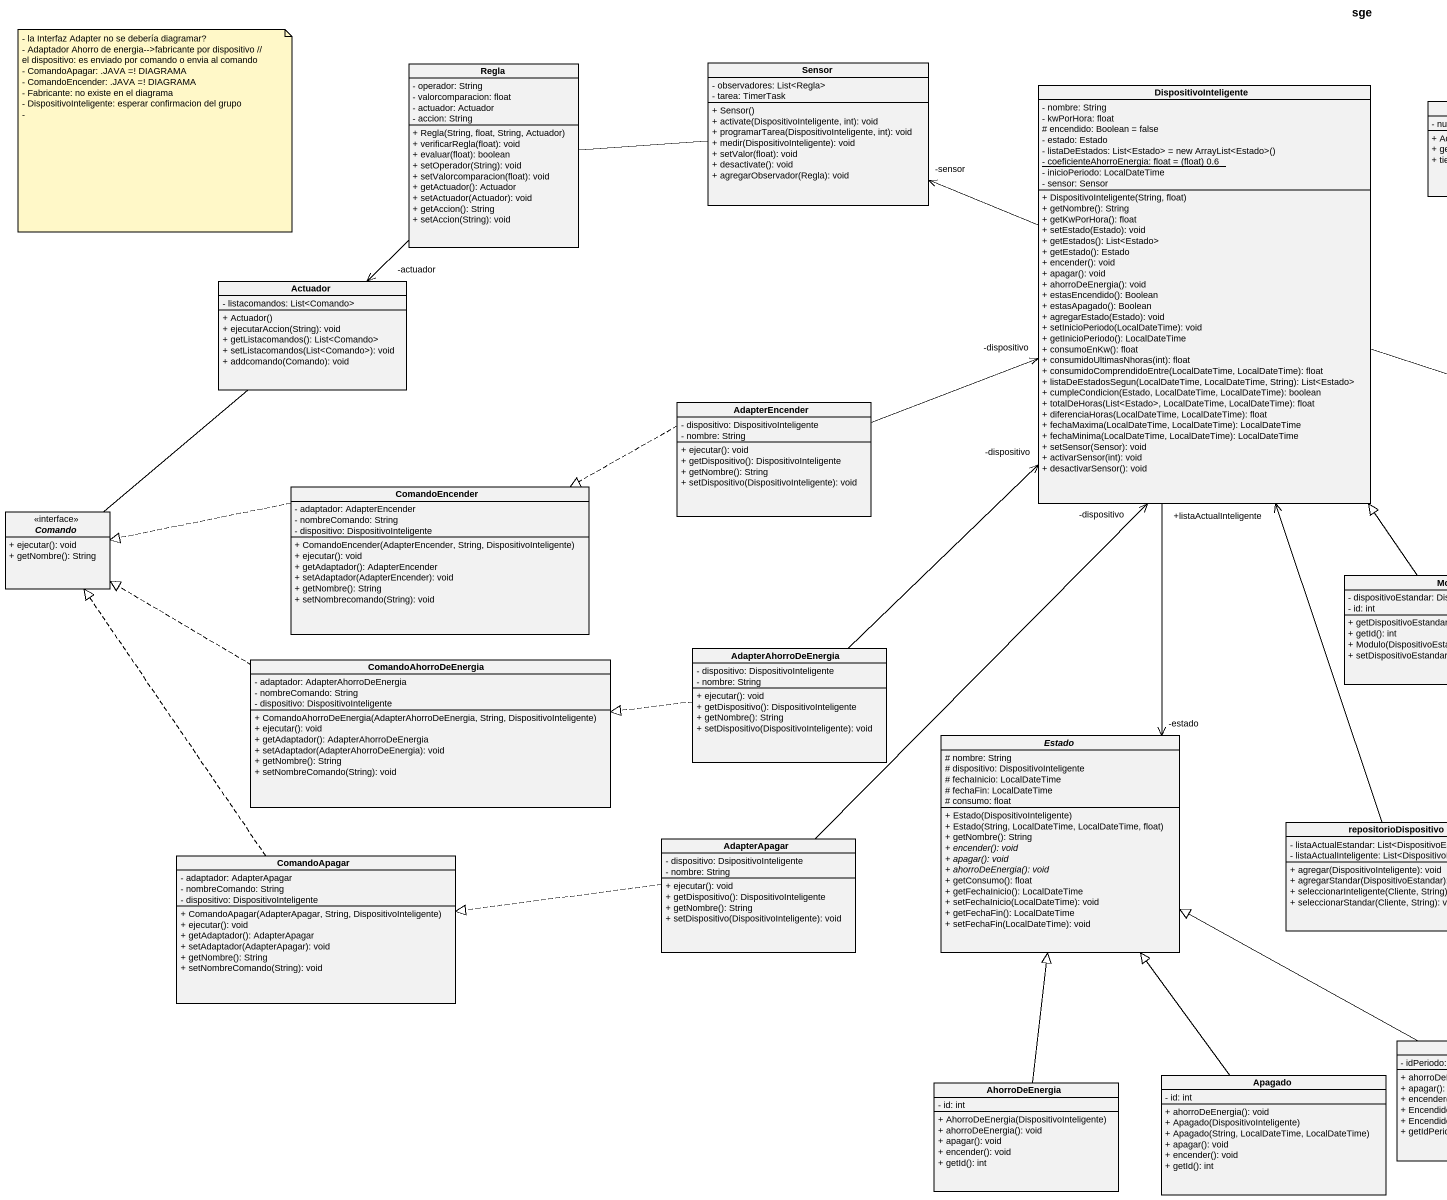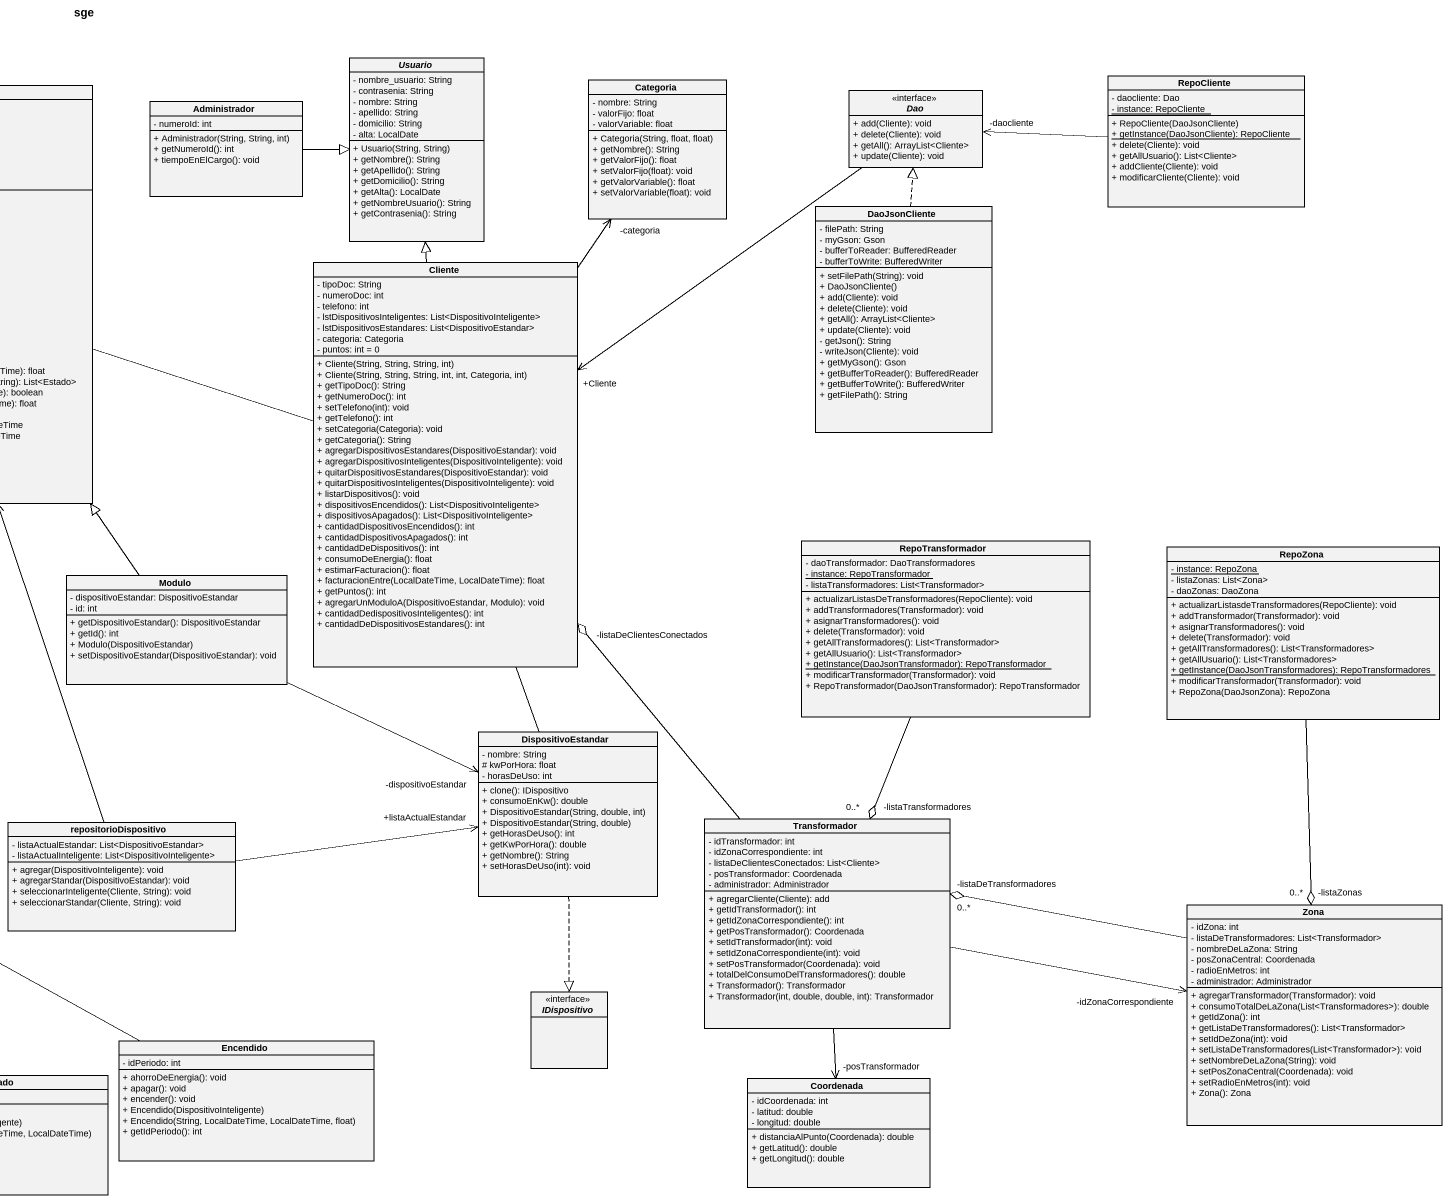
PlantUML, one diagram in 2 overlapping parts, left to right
@startuml
title sge
hide circle
hide empty members
skinparam classAttributeIconSize 0
class Regla {
  - operador: String
  - valorcomparacion: float
  - actuador: Actuador
  - accion: String
  + Regla(String, float, String, Actuador)
  + verificarRegla(float): void
  + evaluar(float): boolean
  + setOperador(String): void
  + setValorcomparacion(float): void
  + getActuador(): Actuador
  + setActuador(Actuador): void
  + getAccion(): String
  + setAccion(String): void
}
class Sensor {
  - observadores: List<Regla>
  - tarea: TimerTask
  + Sensor()
  + activate(DispositivoInteligente, int): void
  + programarTarea(DispositivoInteligente, int): void
  + medir(DispositivoInteligente): void
  + setValor(float): void
  + desactivate(): void
  + agregarObservador(Regla): void
}
class DispositivoInteligente {
  - nombre: String
  - kwPorHora: float
  # encendido: Boolean = false
  - estado: Estado
  {field} - listaDeEstados: List<Estado> = new ArrayList<Estado>()
  {static} {field} - coeficienteAhorroEnergia: float = (float) 0.6
  - inicioPeriodo: LocalDateTime
  - sensor: Sensor
  + DispositivoInteligente(String, float)
  + getNombre(): String
  + getKwPorHora(): float
  + setEstado(Estado): void
  + getEstados(): List<Estado>
  + getEstado(): Estado
  + encender(): void
  + apagar(): void
  + ahorroDeEnergia(): void
  + estasEncendido(): Boolean
  + estasApagado(): Boolean
  + agregarEstado(Estado): void
  + setInicioPeriodo(LocalDateTime): void
  + getInicioPeriodo(): LocalDateTime
  + consumoEnKw(): float
  + consumidoUltimasNhoras(int): float
  + consumidoComprendidoEntre(LocalDateTime, LocalDateTime): float
  + listaDeEstadosSegun(LocalDateTime, LocalDateTime, String): List<Estado>
  + cumpleCondicion(Estado, LocalDateTime, LocalDateTime): boolean
  + totalDeHoras(List<Estado>, LocalDateTime, LocalDateTime): float
  + diferenciaHoras(LocalDateTime, LocalDateTime): float
  + fechaMaxima(LocalDateTime, LocalDateTime): LocalDateTime
  + fechaMinima(LocalDateTime, LocalDateTime): LocalDateTime
  + setSensor(Sensor): void
  + activarSensor(int): void
  + desactivarSensor(): void
}
abstract class Usuario {
  - nombre_usuario: String
  - contrasenia: String
  - nombre: String
  - apellido: String
  - domicilio: String
  - alta: LocalDate
  + Usuario(String, String)
  + getNombre(): String
  + getApellido(): String
  + getDomicilio(): String
  + getAlta(): LocalDate
  + getNombreUsuario(): String
  + getContrasenia(): String
}
class Categoria {
  - nombre: String
  - valorFijo: float
  - valorVariable: float
  + Categoria(String, float, float)
  + getNombre(): String
  + getValorFijo(): float
  + setValorFijo(float): void
  + getValorVariable(): float
  + setValorVariable(float): void
}
class RepoCliente {
  - daocliente: Dao
  {static} - instance: RepoCliente
  + RepoCliente(DaoJsonCliente)
  {static} + getInstance(DaoJsonCliente): RepoCliente
  + delete(Cliente): void
  + getAllUsuario(): List<Cliente>
  + addCliente(Cliente): void
  + modificarCliente(Cliente): void
}
class Administrador {
  - numeroId: int
  + Administrador(String, String, int)
  + getNumeroId(): int
  + tiempoEnElCargo(): void
}
interface Dao <<interface>> {
  + add(Cliente): void
  + delete(Cliente): void
  + getAll(): ArrayList<Cliente>
  + update(Cliente): void
}
class DaoJsonCliente {
  - filePath: String
  - myGson: Gson
  - bufferToReader: BufferedReader
  - bufferToWrite: BufferedWriter
  + setFilePath(String): void
  + DaoJsonCliente()
  + add(Cliente): void
  + delete(Cliente): void
  + getAll(): ArrayList<Cliente>
  + update(Cliente): void
  - getJson(): String
  - writeJson(Cliente): void
  + getMyGson(): Gson
  + getBufferToReader(): BufferedReader
  + getBufferToWrite(): BufferedWriter
  + getFilePath(): String
}
class Cliente {
  - tipoDoc: String
  - numeroDoc: int
  - telefono: int
  - lstDispositivosInteligentes: List<DispositivoInteligente>
  - lstDispositivosEstandares: List<DispositivoEstandar>
  - categoria: Categoria
  - puntos: int = 0
  + Cliente(String, String, String, int)
  + Cliente(String, String, String, int, int, Categoria, int)
  + getTipoDoc(): String
  + getNumeroDoc(): int
  + setTelefono(int): void
  + getTelefono(): int
  + setCategoria(Categoria): void
  + getCategoria(): String
  + agregarDispositivosEstandares(DispositivoEstandar): void
  + agregarDispositivosInteligentes(DispositivoInteligente): void
  + quitarDispositivosEstandares(DispositivoEstandar): void
  + quitarDispositivosInteligentes(DispositivoInteligente): void
  + listarDispositivos(): void
  + dispositivosEncendidos(): List<DispositivoInteligente>
  + dispositivosApagados(): List<DispositivoInteligente>
  + cantidadDispositivosEncendidos(): int
  + cantidadDispositivosApagados(): int
  + cantidadDeDispositivos(): int
  + consumoDeEnergia(): float
  + estimarFacturacion(): float
  + facturacionEntre(LocalDateTime, LocalDateTime): float
  + getPuntos(): int
  + agregarUnModuloA(DispositivoEstandar, Modulo): void
  + cantidadDedispositivosInteligentes(): int
  + cantidadDeDispositivosEstandares(): int
}
class Actuador {
  - listacomandos: List<Comando>
  + Actuador()
  + ejecutarAccion(String): void
  + getListacomandos(): List<Comando>
  + setListacomandos(List<Comando>): void
  + addcomando(Comando): void
}
class AdapterEncender {
  - dispositivo: DispositivoInteligente
  - nombre: String
  + ejecutar(): void
  + getDispositivo(): DispositivoInteligente
  + getNombre(): String
  + setDispositivo(DispositivoInteligente): void
}
interface Comando <<interface>> {
  + ejecutar(): void
  + getNombre(): String
}
class ComandoEncender {
  - adaptador: AdapterEncender
  - nombreComando: String
  - dispositivo: DispositivoInteligente
  + ComandoEncender(AdapterEncender, String, DispositivoInteligente)
  + ejecutar(): void
  + getAdaptador(): AdapterEncender
  + setAdaptador(AdapterEncender): void
  + getNombre(): String
  + setNombrecomando(String): void
}
class RepoTransformador {
  - daoTransformador: DaoTransformadores
  {static} - instance: RepoTransformador
  - listaTransformadores: List<Transformador>
  + actualizarListasDeTransformadores(RepoCliente): void
  + addTransformadores(Transformador): void
  + asignarTransformadores(): void
  + delete(Transformador): void
  + getAllTransformadores(): List<Transformador>
  + getAllUsuario(): List<Transformador>
  {static} + getInstance(DaoJsonTransformador): RepoTransformador
  + modificarTransformador(Transformador): void
  + RepoTransformador(DaoJsonTransformador): RepoTransformador
}
class RepoZona {
  {static} - instance: RepoZona
  - listaZonas: List<Zona>
  - daoZonas: DaoZona
  + actualizarListasdeTransformadores(RepoCliente): void
  + addTransformador(Transformador): void
  + asignarTransformadores(): void
  + delete(Transformador): void
  + getAllTransformadores(): List<Transformadores>
  + getAllUsuario(): List<Transformadores>
  {static} + getInstance(DaoJsonTransformadores): RepoTransformadores
  + modificarTransformador(Transformador): void
  + RepoZona(DaoJsonZona): RepoZona
}
class Modulo {
  - dispositivoEstandar: DispositivoEstandar
  - id: int
  + getDispositivoEstandar(): DispositivoEstandar
  + getId(): int
  + Modulo(DispositivoEstandar)
  + setDispositivoEstandar(DispositivoEstandar): void
}
class ComandoAhorroDeEnergia {
  - adaptador: AdapterAhorroDeEnergia
  - nombreComando: String
  - dispositivo: DispositivoInteligente
  + ComandoAhorroDeEnergia(AdapterAhorroDeEnergia, String, DispositivoInteligente)
  + ejecutar(): void
  + getAdaptador(): AdapterAhorroDeEnergia
  + setAdaptador(AdapterAhorroDeEnergia): void
  + getNombre(): String
  + setNombreComando(String): void
}
class AdapterAhorroDeEnergia {
  - dispositivo: DispositivoInteligente
  - nombre: String
  + ejecutar(): void
  + getDispositivo(): DispositivoInteligente
  + getNombre(): String
  + setDispositivo(DispositivoInteligente): void
}
abstract class Estado {
  # nombre: String
  # dispositivo: DispositivoInteligente
  # fechaInicio: LocalDateTime
  # fechaFin: LocalDateTime
  # consumo: float
  + Estado(DispositivoInteligente)
  + Estado(String, LocalDateTime, LocalDateTime, float)
  + getNombre(): String
  {abstract} + encender(): void
  {abstract} + apagar(): void
  {abstract} + ahorroDeEnergia(): void
  + getConsumo(): float
  + getFechaInicio(): LocalDateTime
  + setFechaInicio(LocalDateTime): void
  + getFechaFin(): LocalDateTime
  + setFechaFin(LocalDateTime): void
}
class DispositivoEstandar {
  - nombre: String
  # kwPorHora: float
  - horasDeUso: int
  + clone(): IDispositivo
  + consumoEnKw(): double
  + DispositivoEstandar(String, double, int)
  + DispositivoEstandar(String, double)
  + getHorasDeUso(): int
  + getKwPorHora(): double
  + getNombre(): String
  + setHorasDeUso(int): void
}
class repositorioDispositivo {
  - listaActualEstandar: List<DispositivoEstandar>
  - listaActualInteligente: List<DispositivoInteligente>
  + agregar(DispositivoInteligente): void
  + agregarStandar(DispositivoEstandar): void
  + seleccionarInteligente(Cliente, String): void
  + seleccionarStandar(Cliente, String): void
}
class Transformador {
  - idTransformador: int
  - idZonaCorrespondiente: int
  - listaDeClientesConectados: List<Cliente>
  - posTransformador: Coordenada
  - administrador: Administrador
  + agregarCliente(Cliente): add
  + getIdTransformador(): int
  + getIdZonaCorrespondiente(): int
  + getPosTransformador(): Coordenada
  + setIdTransformador(int): void
  + setIdZonaCorrespondiente(int): void
  + setPosTransformador(Coordenada): void
  + totalDelConsumoDelTransformadores(): double
  + Transformador(): Transformador
  + Transformador(int, double, double, int): Transformador
}
class ComandoApagar {
  - adaptador: AdapterApagar
  - nombreComando: String
  - dispositivo: DispositivoInteligente
  + ComandoApagar(AdapterApagar, String, DispositivoInteligente)
  + ejecutar(): void
  + getAdaptador(): AdapterApagar
  + setAdaptador(AdapterApagar): void
  + getNombre(): String
  + setNombreComando(String): void
}
class AdapterApagar {
  - dispositivo: DsipositivoInteligente
  - nombre: String
  + ejecutar(): void
  + getDispositivo(): DispositivoInteligente
  + getNombre(): String
  + setDispositivo(DispositivoInteligente): void
}
class Zona {
  - idZona: int
  - listaDeTransformadores: List<Transformador>
  - nombreDeLaZona: String
  - posZonaCentral: Coordenada
  - radioEnMetros: int
  - administrador: Administrador
  + agregarTransformador(Transformador): void
  + consumoTotalDeLaZona(List<Transformadores>): double
  + getIdZona(): int
  + getListaDeTransformadores(): List<Transformador>
  + setIdDeZona(int): void
  + setListaDeTransformadores(List<Transformador>): void
  + setNombreDeLaZona(String): void
  + setPosZonaCentral(Coordenada): void
  + setRadioEnMetros(int): void
  + Zona(): Zona
}
interface IDispositivo <<interface>>
class Encendido {
  - idPeriodo: int
  + ahorroDeEnergia(): void
  + apagar(): void
  + encender(): void
  + Encendido(DispositivoInteligente)
  + Encendido(String, LocalDateTime, LocalDateTime, float)
  + getIdPeriodo(): int
}
class AhorroDeEnergia {
  - id: int
  + AhorroDeEnergia(DispositivoInteligente)
  + ahorroDeEnergia(): void
  + apagar(): void
  + encender(): void
  + getId(): int
}
class Apagado {
  - id: int
  + ahorroDeEnergia(): void
  + Apagado(DispositivoInteligente)
  + Apagado(String, LocalDateTime, LocalDateTime)
  + apagar(): void
  + encender(): void
  + getId(): int
}
class Coordenada {
  - idCoordenada: int
  - latitud: double
  - longitud: double
  + distanciaAlPunto(Coordenada): double
  + getLatitud(): double
  + getLongitud(): double
}
Regla --> "-actuador" Actuador
Sensor -left- Regla
DispositivoInteligente -left-> "-sensor" Sensor
DispositivoInteligente --> "-estado" Estado
RepoCliente -left-> "-daocliente" Dao
Administrador -right-|> Usuario
Dao --> "+Cliente" Cliente
DaoJsonCliente .up.|> Dao
Cliente -left- DispositivoInteligente
Cliente -up-|> Usuario
Cliente -up-> "-categoria" Categoria
Actuador -- Comando
AdapterEncender -right-> "-dispositivo" DispositivoInteligente
AdapterEncender .left.|> ComandoEncender
ComandoEncender .left.|> Comando
RepoTransformador --o "-listaTransformadores\n0..*" Transformador
RepoZona --o "-listaZonas\n0..*" Zona
Modulo -up-|> DispositivoInteligente
Modulo -right-> "-dispositivoEstandar" DispositivoEstandar
ComandoAhorroDeEnergia .left.|> Comando
AdapterAhorroDeEnergia -up-> "-dispositivo" DispositivoInteligente
AdapterAhorroDeEnergia .left.|> ComandoAhorroDeEnergia
DispositivoEstandar -up- Cliente
DispositivoEstandar ..|> IDispositivo
repositorioDispositivo -up-> "+listaActualInteligente" DispositivoInteligente
repositorioDispositivo -right-> "+listaActualEstandar" DispositivoEstandar
Transformador -up-o "-listaDeClientesConectados" Cliente
Transformador -right-> "-idZonaCorrespondiente" Zona
Transformador --> "-posTransformador" Coordenada
ComandoApagar .up.|> Comando
AdapterApagar -up-> "-dispositivo" DispositivoInteligente
AdapterApagar .left.|> ComandoApagar
Zona -left-o "-listaDeTransformadores\n0..*" Transformador
Encendido -left-|> Estado
AhorroDeEnergia -up-|> Estado
Apagado -up-|> Estado
note as N1
  - la Interfaz Adapter no se debería diagramar?
  - Adaptador Ahorro de energia-->fabricante por dispositivo // el dispositivo: es enviado por comando o envia al comando
  - ComandoApagar: .JAVA =! DIAGRAMA
  - ComandoEncender: .JAVA =! DIAGRAMA
  - Fabricante: no existe en el diagrama
  - DispositivoInteligente: esperar confirmacion del grupo
  -
end note
@enduml
